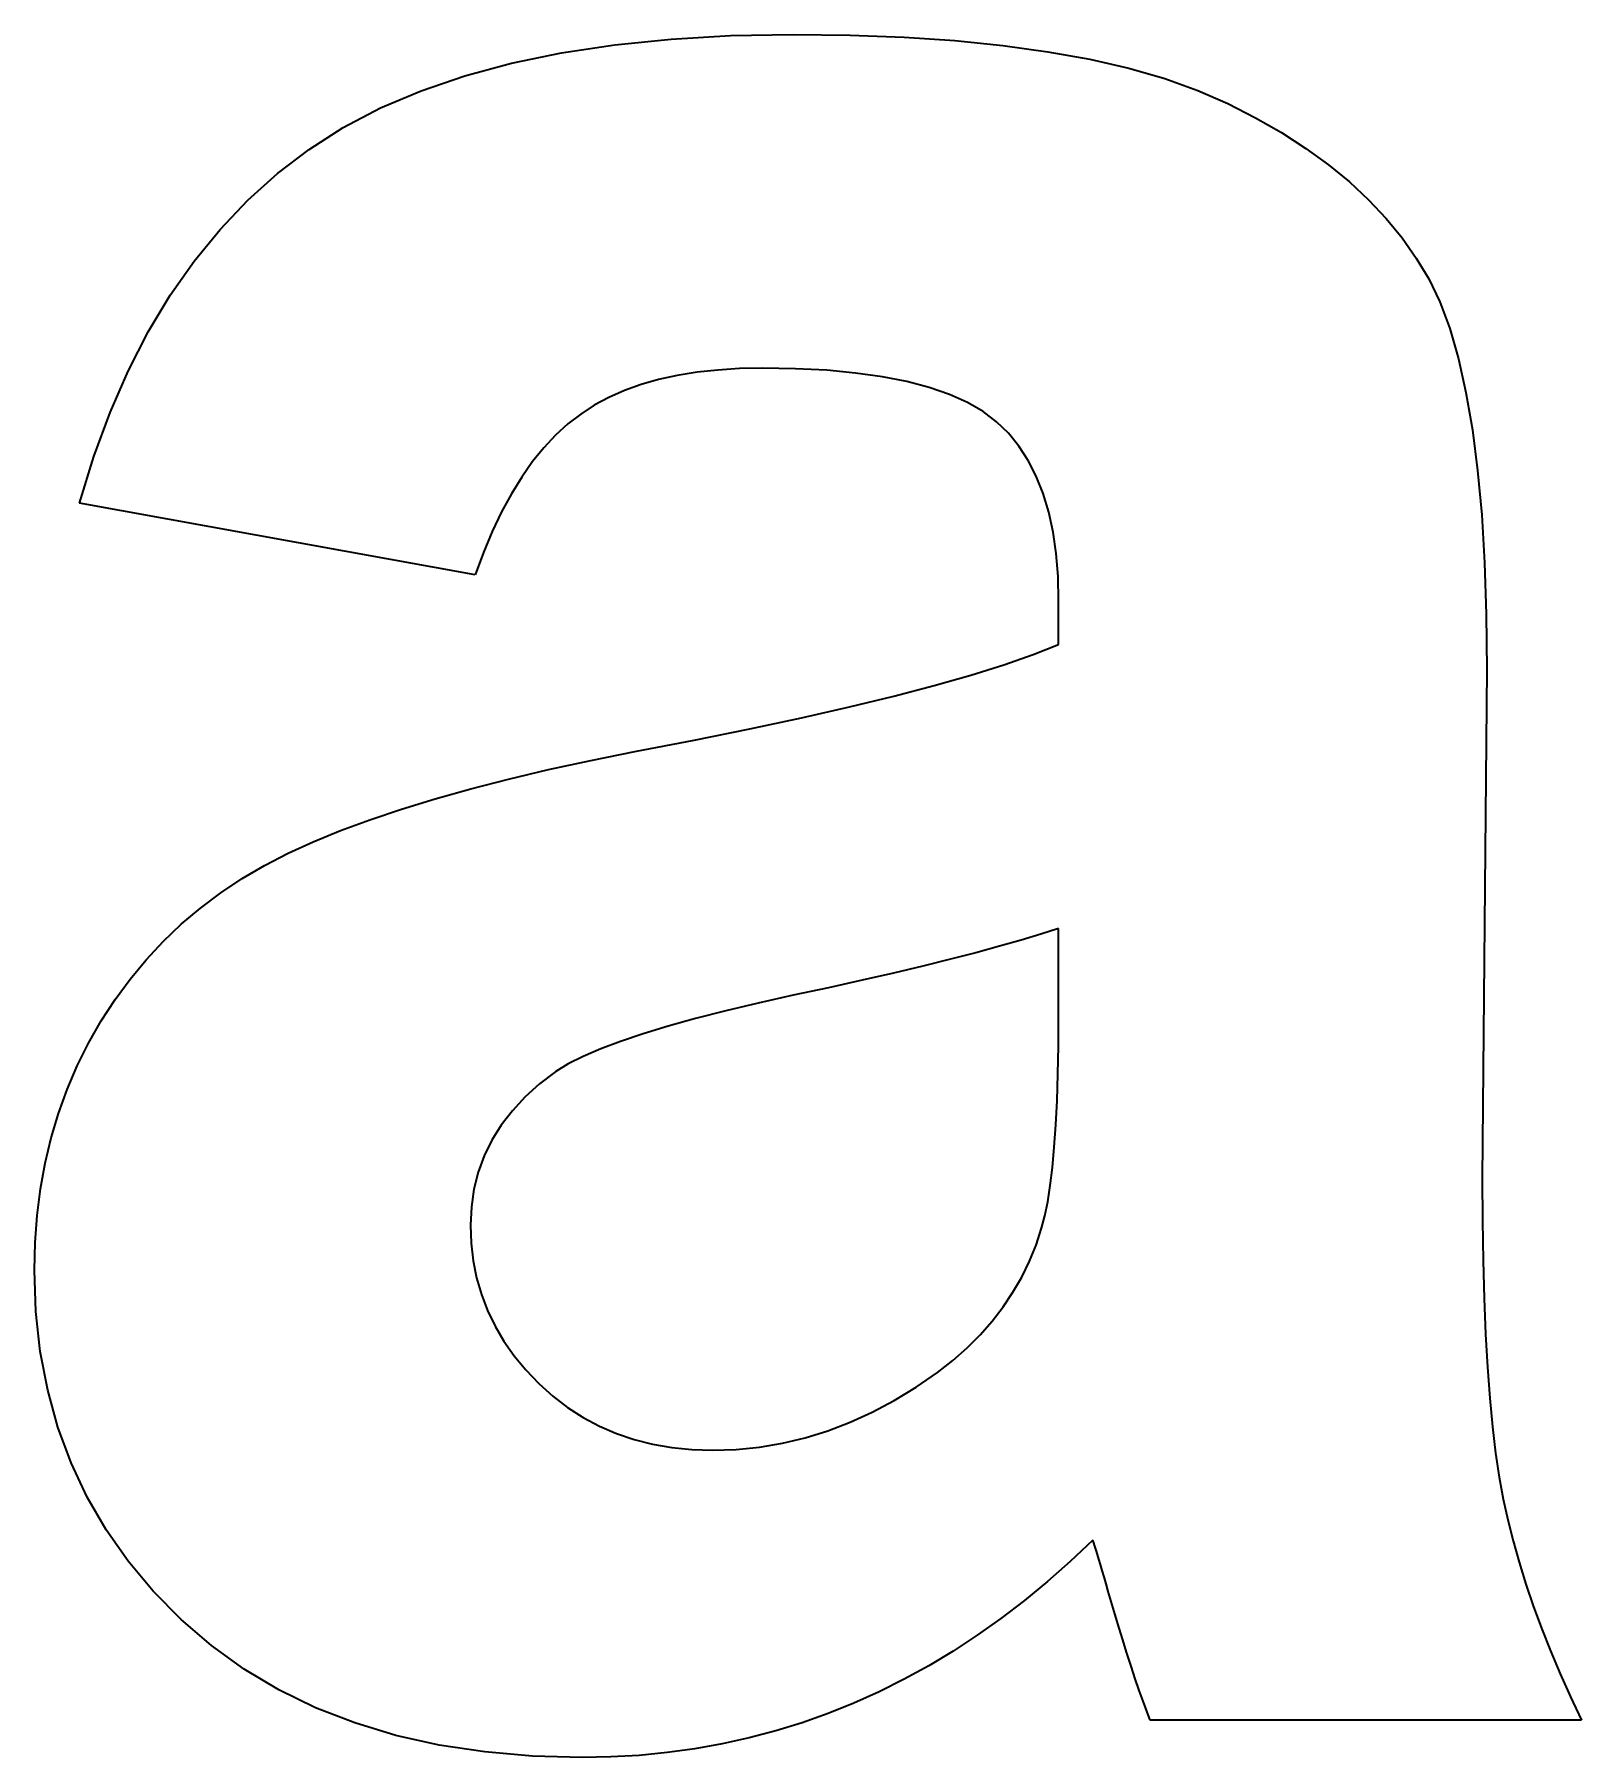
# Model space of a CAD drawing. Extents: x 23 to 417, y 3 to 294.
# Drawn here: x 216.6792 to 217.0873, y 105.4488 to 105.9031 of the extents above; entities that cross this region are included whole.
import ezdxf

# ---------------------------------------------------------------- set-up
doc = ezdxf.new("R2010")
doc.units = 0
doc.layers.get('0').update_dxf_attribs({"lineweight": 13})

# ---------------------------------------------------------------- blocks, each defined once
blk = doc.blocks.new('BLOCK4760')
at = {"color": 7, "lineweight": 35, "ltscale": 0.001773}
blk.add_line((-20.5675, 32.9322), (-20.4974, 32.9428), dxfattribs=at)
at = {"color": 7, "lineweight": 35, "ltscale": 0.001867}
for p, q in [((-20.4974, 32.9428), (-20.4232, 32.9504)), ((-20.3926, 32.0261), (-20.3194, 32.0409))]:
    blk.add_line(p, q, dxfattribs=at)
at = {"color": 7, "lineweight": 35, "ltscale": 0.001965}
blk.add_line((-20.4232, 32.9504), (-20.3447, 32.9549), dxfattribs=at)
at = {"color": 7, "lineweight": 35, "ltscale": 0.002066}
blk.add_line((-20.3447, 32.9549), (-20.262, 32.9565), dxfattribs=at)
at = {"color": 7, "lineweight": 35, "ltscale": 0.001874}
blk.add_line((-20.262, 32.9565), (-20.1871, 32.9556), dxfattribs=at)
at = {"color": 7, "lineweight": 35, "ltscale": 0.001778}
blk.add_line((-20.1871, 32.9556), (-20.116, 32.9528), dxfattribs=at)
at = {"color": 7, "lineweight": 35, "ltscale": 0.001682}
blk.add_line((-20.116, 32.9528), (-20.0489, 32.9483), dxfattribs=at)
at = {"color": 7, "lineweight": 35, "ltscale": 0.001588}
blk.add_line((-20.0489, 32.9483), (-19.9857, 32.9419), dxfattribs=at)
at = {"color": 7, "lineweight": 35, "ltscale": 0.001496}
for p, q in [((-19.9857, 32.9419), (-19.9264, 32.9337)), ((-21.1631, 32.458), (-21.1392, 32.5128))]:
    blk.add_line(p, q, dxfattribs=at)
at = {"color": 7, "lineweight": 35, "ltscale": 0.001599}
blk.add_line((-20.6952, 32.902), (-20.6335, 32.9186), dxfattribs=at)
at = {"color": 7, "lineweight": 35, "ltscale": 0.001683}
blk.add_line((-20.6335, 32.9186), (-20.5675, 32.9322), dxfattribs=at)
at = {"color": 7, "lineweight": 35, "ltscale": 0.001406}
blk.add_line((-19.9264, 32.9337), (-19.8711, 32.9237), dxfattribs=at)
at = {"color": 7, "lineweight": 35, "ltscale": 0.001319}
blk.add_line((-19.8711, 32.9237), (-19.8197, 32.9118), dxfattribs=at)
at = {"color": 7, "lineweight": 35, "ltscale": 0.001521}
blk.add_line((-20.7528, 32.8823), (-20.6952, 32.902), dxfattribs=at)
at = {"color": 7, "lineweight": 35, "ltscale": 0.001235}
blk.add_line((-19.8197, 32.9118), (-19.7722, 32.8982), dxfattribs=at)
at = {"color": 7, "lineweight": 35, "ltscale": 0.001156}
blk.add_line((-19.7722, 32.8982), (-19.7287, 32.8827), dxfattribs=at)
at = {"color": 7, "lineweight": 35, "ltscale": 0.001451}
blk.add_line((-20.8062, 32.8596), (-20.7528, 32.8823), dxfattribs=at)
at = {"color": 7, "lineweight": 35, "ltscale": 0.001081}
blk.add_line((-19.7287, 32.8827), (-19.6891, 32.8654), dxfattribs=at)
at = {"color": 7, "lineweight": 35, "ltscale": 0.001389}
blk.add_line((-20.8555, 32.8338), (-20.8062, 32.8596), dxfattribs=at)
at = {"color": 7, "lineweight": 35, "ltscale": 0.001026}
blk.add_line((-19.6891, 32.8654), (-19.6525, 32.8467), dxfattribs=at)
at = {"color": 7, "lineweight": 35, "ltscale": 0.000989039}
blk.add_line((-19.6525, 32.8467), (-19.6182, 32.827), dxfattribs=at)
at = {"color": 7, "lineweight": 35, "ltscale": 0.001337}
blk.add_line((-20.9005, 32.805), (-20.8555, 32.8338), dxfattribs=at)
at = {"color": 7, "lineweight": 35, "ltscale": 0.000954017}
blk.add_line((-19.6182, 32.827), (-19.5861, 32.8063), dxfattribs=at)
at = {"color": 7, "lineweight": 35, "ltscale": 0.001313}
blk.add_line((-20.9422, 32.7731), (-20.9005, 32.805), dxfattribs=at)
at = {"color": 7, "lineweight": 35, "ltscale": 0.000921816}
blk.add_line((-19.5861, 32.8063), (-19.5563, 32.7847), dxfattribs=at)
at = {"color": 7, "lineweight": 35, "ltscale": 0.000892637}
blk.add_line((-19.5563, 32.7847), (-19.5287, 32.7621), dxfattribs=at)
at = {"color": 7, "lineweight": 35, "ltscale": 0.001316}
blk.add_line((-20.9814, 32.7379), (-20.9422, 32.7731), dxfattribs=at)
at = {"color": 7, "lineweight": 35, "ltscale": 0.000866947}
blk.add_line((-19.5287, 32.7621), (-19.5033, 32.7384), dxfattribs=at)
at = {"color": 7, "lineweight": 35, "ltscale": 0.001328}
blk.add_line((-21.018, 32.6994), (-20.9814, 32.7379), dxfattribs=at)
at = {"color": 7, "lineweight": 35, "ltscale": 0.000844427}
blk.add_line((-19.5033, 32.7384), (-19.4801, 32.7138), dxfattribs=at)
at = {"color": 7, "lineweight": 35, "ltscale": 0.000825994}
blk.add_line((-19.4801, 32.7138), (-19.4592, 32.6883), dxfattribs=at)
at = {"color": 7, "lineweight": 35, "ltscale": 0.001347}
blk.add_line((-21.0521, 32.6577), (-21.018, 32.6994), dxfattribs=at)
at = {"color": 7, "lineweight": 35, "ltscale": 0.000812074}
blk.add_line((-19.4592, 32.6883), (-19.4405, 32.6617), dxfattribs=at)
at = {"color": 7, "lineweight": 35, "ltscale": 0.001374}
blk.add_line((-21.0837, 32.6127), (-21.0521, 32.6577), dxfattribs=at)
at = {"color": 7, "lineweight": 35, "ltscale": 0.000802194}
blk.add_line((-19.4405, 32.6617), (-19.4241, 32.6342), dxfattribs=at)
at = {"color": 7, "lineweight": 35, "ltscale": 0.000842513}
blk.add_line((-19.4241, 32.6342), (-19.4095, 32.6038), dxfattribs=at)
at = {"color": 7, "lineweight": 35, "ltscale": 0.001409}
blk.add_line((-21.1127, 32.5644), (-21.0837, 32.6127), dxfattribs=at)
at = {"color": 7, "lineweight": 35, "ltscale": 0.000935332}
blk.add_line((-19.4095, 32.6038), (-19.3964, 32.5687), dxfattribs=at)
at = {"color": 7, "lineweight": 35, "ltscale": 0.001449}
blk.add_line((-21.1392, 32.5128), (-21.1127, 32.5644), dxfattribs=at)
at = {"color": 7, "lineweight": 35, "ltscale": 0.001035}
blk.add_line((-19.3964, 32.5687), (-19.3849, 32.529), dxfattribs=at)
at = {"color": 7, "lineweight": 35, "ltscale": 0.001139}
for p, q in [((-19.3849, 32.529), (-19.3749, 32.4845)), ((-20.0277, 32.112), (-19.9842, 32.1256))]:
    blk.add_line(p, q, dxfattribs=at)
at = {"color": 7, "lineweight": 35, "ltscale": 0.000630474}
blk.add_line((-20.415, 32.5068), (-20.4396, 32.5014), dxfattribs=at)
at = {"color": 7, "lineweight": 35, "ltscale": 0.000657819}
blk.add_line((-20.389, 32.5111), (-20.415, 32.5068), dxfattribs=at)
at = {"color": 7, "lineweight": 35, "ltscale": 0.000686989}
blk.add_line((-20.3617, 32.5141), (-20.389, 32.5111), dxfattribs=at)
at = {"color": 7, "lineweight": 35, "ltscale": 0.000718211}
blk.add_line((-20.333, 32.5159), (-20.3617, 32.5141), dxfattribs=at)
at = {"color": 7, "lineweight": 35, "ltscale": 0.000750497}
blk.add_line((-20.303, 32.5165), (-20.333, 32.5159), dxfattribs=at)
at = {"color": 7, "lineweight": 35, "ltscale": 0.0011}
blk.add_line((-20.259, 32.5158), (-20.303, 32.5165), dxfattribs=at)
at = {"color": 7, "lineweight": 35, "ltscale": 0.001028}
blk.add_line((-20.2179, 32.5137), (-20.259, 32.5158), dxfattribs=at)
at = {"color": 7, "lineweight": 35, "ltscale": 0.000958109}
blk.add_line((-20.1798, 32.5101), (-20.2179, 32.5137), dxfattribs=at)
at = {"color": 7, "lineweight": 35, "ltscale": 0.000890197}
blk.add_line((-20.1445, 32.5052), (-20.1798, 32.5101), dxfattribs=at)
at = {"color": 7, "lineweight": 35, "ltscale": 0.000824149}
blk.add_line((-20.1122, 32.4988), (-20.1445, 32.5052), dxfattribs=at)
at = {"color": 7, "lineweight": 35, "ltscale": 0.000561939}
blk.add_line((-20.4848, 32.4869), (-20.5053, 32.4779), dxfattribs=at)
at = {"color": 7, "lineweight": 35, "ltscale": 0.000582187}
blk.add_line((-20.4628, 32.4948), (-20.4848, 32.4869), dxfattribs=at)
at = {"color": 7, "lineweight": 35, "ltscale": 0.000604589}
blk.add_line((-20.4396, 32.5014), (-20.4628, 32.4948), dxfattribs=at)
at = {"color": 7, "lineweight": 35, "ltscale": 0.000761401}
blk.add_line((-20.0827, 32.4911), (-20.1122, 32.4988), dxfattribs=at)
at = {"color": 7, "lineweight": 35, "ltscale": 0.000702355}
blk.add_line((-20.0562, 32.4819), (-20.0827, 32.4911), dxfattribs=at)
at = {"color": 7, "lineweight": 35, "ltscale": 0.001246}
for p, q in [((-19.3749, 32.4845), (-19.3665, 32.4354)), ((-21.1931, 31.0282), (-21.2144, 31.0733))]:
    blk.add_line(p, q, dxfattribs=at)
at = {"color": 7, "lineweight": 35, "ltscale": 0.000530884}
blk.add_line((-20.5245, 32.4676), (-20.5424, 32.4561), dxfattribs=at)
at = {"color": 7, "lineweight": 35, "ltscale": 0.000544385}
blk.add_line((-20.5053, 32.4779), (-20.5245, 32.4676), dxfattribs=at)
at = {"color": 7, "lineweight": 35, "ltscale": 0.000647489}
blk.add_line((-20.0325, 32.4713), (-20.0562, 32.4819), dxfattribs=at)
at = {"color": 7, "lineweight": 35, "ltscale": 0.00059857}
blk.add_line((-20.0118, 32.4593), (-20.0325, 32.4713), dxfattribs=at)
at = {"color": 7, "lineweight": 35, "ltscale": 0.001548}
blk.add_line((-21.1845, 32.3999), (-21.1631, 32.458), dxfattribs=at)
at = {"color": 7, "lineweight": 35, "ltscale": 0.000548675}
blk.add_line((-20.5593, 32.4431), (-20.5755, 32.4283), dxfattribs=at)
at = {"color": 7, "lineweight": 35, "ltscale": 0.000532038}
blk.add_line((-20.5424, 32.4561), (-20.5593, 32.4431), dxfattribs=at)
at = {"color": 7, "lineweight": 35, "ltscale": 0.000557621}
blk.add_line((-19.994, 32.4459), (-20.0118, 32.4593), dxfattribs=at)
at = {"color": 7, "lineweight": 35, "ltscale": 0.000541443}
blk.add_line((-19.9784, 32.4308), (-19.994, 32.4459), dxfattribs=at)
at = {"color": 7, "lineweight": 35, "ltscale": 0.000569207}
blk.add_line((-20.5755, 32.4283), (-20.591, 32.4117), dxfattribs=at)
at = {"color": 7, "lineweight": 35, "ltscale": 0.000548906}
blk.add_line((-19.9645, 32.4138), (-19.9784, 32.4308), dxfattribs=at)
at = {"color": 7, "lineweight": 35, "ltscale": 0.001356}
blk.add_line((-19.3665, 32.4354), (-19.3596, 32.3816), dxfattribs=at)
at = {"color": 7, "lineweight": 35, "ltscale": 0.001606}
blk.add_line((-21.2034, 32.3385), (-21.1845, 32.3999), dxfattribs=at)
at = {"color": 7, "lineweight": 35, "ltscale": 0.000619099}
blk.add_line((-20.6059, 32.3933), (-20.6202, 32.373), dxfattribs=at)
at = {"color": 7, "lineweight": 35, "ltscale": 0.000592968}
blk.add_line((-20.591, 32.4117), (-20.6059, 32.3933), dxfattribs=at)
at = {"color": 7, "lineweight": 35, "ltscale": 0.000562993}
blk.add_line((-19.9522, 32.395), (-19.9645, 32.4138), dxfattribs=at)
at = {"color": 7, "lineweight": 35, "ltscale": 0.000583628}
blk.add_line((-19.9416, 32.3742), (-19.9522, 32.395), dxfattribs=at)
at = {"color": 7, "lineweight": 35, "ltscale": 0.000648575}
blk.add_line((-20.6202, 32.373), (-20.6338, 32.3509), dxfattribs=at)
at = {"color": 7, "lineweight": 35, "ltscale": 0.000610061}
blk.add_line((-19.9326, 32.3515), (-19.9416, 32.3742), dxfattribs=at)
at = {"color": 7, "lineweight": 35, "ltscale": 0.001469}
blk.add_line((-19.3596, 32.3816), (-19.3542, 32.3231), dxfattribs=at)
at = {"color": 7, "lineweight": 35, "ltscale": 0.000679506}
blk.add_line((-20.6338, 32.3509), (-20.6467, 32.327), dxfattribs=at)
at = {"color": 7, "lineweight": 35, "ltscale": 0.000641828}
blk.add_line((-19.9252, 32.3269), (-19.9326, 32.3515), dxfattribs=at)
at = {"color": 7, "lineweight": 35, "ltscale": 0.013256}
blk.add_line((-20.6816, 32.2443), (-21.2034, 32.3385), dxfattribs=at)
at = {"color": 7, "lineweight": 35, "ltscale": 0.000712697}
blk.add_line((-20.6467, 32.327), (-20.659, 32.3013), dxfattribs=at)
at = {"color": 7, "lineweight": 35, "ltscale": 0.000677579}
blk.add_line((-19.9195, 32.3004), (-19.9252, 32.3269), dxfattribs=at)
at = {"color": 7, "lineweight": 35, "ltscale": 0.000747736}
blk.add_line((-20.659, 32.3013), (-20.6706, 32.2737), dxfattribs=at)
at = {"color": 7, "lineweight": 35, "ltscale": 0.001583}
blk.add_line((-19.3542, 32.3231), (-19.3504, 32.2599), dxfattribs=at)
at = {"color": 7, "lineweight": 35, "ltscale": 0.000717251}
blk.add_line((-19.9154, 32.272), (-19.9195, 32.3004), dxfattribs=at)
at = {"color": 7, "lineweight": 35, "ltscale": 0.000783767}
blk.add_line((-20.6706, 32.2737), (-20.6816, 32.2443), dxfattribs=at)
at = {"color": 7, "lineweight": 35, "ltscale": 0.00075971}
blk.add_line((-19.9129, 32.2417), (-19.9154, 32.272), dxfattribs=at)
at = {"color": 7, "lineweight": 35, "ltscale": 0.001697}
blk.add_line((-19.3504, 32.2599), (-19.3481, 32.1921), dxfattribs=at)
at = {"color": 7, "lineweight": 35, "ltscale": 0.000805164}
blk.add_line((-19.9121, 32.2095), (-19.9129, 32.2417), dxfattribs=at)
at = {"color": 7, "lineweight": 35, "ltscale": 0.001432}
blk.add_line((-19.9121, 32.1522), (-19.9121, 32.2095), dxfattribs=at)
at = {"color": 7, "lineweight": 35, "ltscale": 0.001814}
blk.add_line((-19.3481, 32.1921), (-19.3473, 32.1195), dxfattribs=at)
at = {"color": 7, "lineweight": 35, "ltscale": 0.000902115}
blk.add_line((-19.9457, 32.139), (-19.9121, 32.1522), dxfattribs=at)
at = {"color": 7, "lineweight": 35, "ltscale": 0.00102}
blk.add_line((-19.9842, 32.1256), (-19.9457, 32.139), dxfattribs=at)
at = {"color": 7, "lineweight": 35, "ltscale": 0.016781}
blk.add_line((-19.3473, 32.1195), (-19.3535, 31.4483), dxfattribs=at)
at = {"color": 7, "lineweight": 35, "ltscale": 0.00138}
blk.add_line((-20.1296, 32.0842), (-20.0762, 32.0982), dxfattribs=at)
at = {"color": 7, "lineweight": 35, "ltscale": 0.001259}
blk.add_line((-20.0762, 32.0982), (-20.0277, 32.112), dxfattribs=at)
at = {"color": 7, "lineweight": 35, "ltscale": 0.001501}
blk.add_line((-20.1879, 32.07), (-20.1296, 32.0842), dxfattribs=at)
at = {"color": 7, "lineweight": 35, "ltscale": 0.001745}
blk.add_line((-20.3194, 32.0409), (-20.2512, 32.0556), dxfattribs=at)
at = {"color": 7, "lineweight": 35, "ltscale": 0.001623}
blk.add_line((-20.2512, 32.0556), (-20.1879, 32.07), dxfattribs=at)
at = {"color": 7, "lineweight": 35, "ltscale": 0.001488}
blk.add_line((-20.5291, 31.9994), (-20.4708, 32.011), dxfattribs=at)
at = {"color": 7, "lineweight": 35, "ltscale": 0.00199}
blk.add_line((-20.4708, 32.011), (-20.3926, 32.0261), dxfattribs=at)
at = {"color": 7, "lineweight": 35, "ltscale": 0.001355}
blk.add_line((-20.6374, 31.9749), (-20.5847, 31.9873), dxfattribs=at)
at = {"color": 7, "lineweight": 35, "ltscale": 0.001421}
blk.add_line((-20.5847, 31.9873), (-20.5291, 31.9994), dxfattribs=at)
at = {"color": 7, "lineweight": 35, "ltscale": 0.001224}
blk.add_line((-20.7345, 31.9489), (-20.6874, 31.9621), dxfattribs=at)
at = {"color": 7, "lineweight": 35, "ltscale": 0.001289}
blk.add_line((-20.6874, 31.9621), (-20.6374, 31.9749), dxfattribs=at)
at = {"color": 7, "lineweight": 35, "ltscale": 0.001159}
blk.add_line((-20.7788, 31.9353), (-20.7345, 31.9489), dxfattribs=at)
at = {"color": 7, "lineweight": 35, "ltscale": 0.001033}
blk.add_line((-20.8591, 31.9069), (-20.8204, 31.9213), dxfattribs=at)
at = {"color": 7, "lineweight": 35, "ltscale": 0.001096}
for p, q in [((-20.8204, 31.9213), (-20.7788, 31.9353)), ((-19.349, 31.2432), (-19.3466, 31.1994))]:
    blk.add_line(p, q, dxfattribs=at)
at = {"color": 7, "lineweight": 35, "ltscale": 0.00091086}
blk.add_line((-20.9282, 31.877), (-20.895, 31.8922), dxfattribs=at)
at = {"color": 7, "lineweight": 35, "ltscale": 0.000970787}
blk.add_line((-20.895, 31.8922), (-20.8591, 31.9069), dxfattribs=at)
at = {"color": 7, "lineweight": 35, "ltscale": 0.00087249}
blk.add_line((-20.9592, 31.861), (-20.9282, 31.877), dxfattribs=at)
at = {"color": 7, "lineweight": 35, "ltscale": 0.000857985}
blk.add_line((-20.9888, 31.8436), (-20.9592, 31.861), dxfattribs=at)
at = {"color": 7, "lineweight": 35, "ltscale": 0.000837115}
blk.add_line((-21.0437, 31.8048), (-21.0169, 31.8249), dxfattribs=at)
at = {"color": 7, "lineweight": 35, "ltscale": 0.00084587}
blk.add_line((-21.0169, 31.8249), (-20.9888, 31.8436), dxfattribs=at)
at = {"color": 7, "lineweight": 35, "ltscale": 0.000829938}
blk.add_line((-21.0691, 31.7834), (-21.0437, 31.8048), dxfattribs=at)
at = {"color": 7, "lineweight": 35, "ltscale": 0.00082648}
blk.add_line((-21.0931, 31.7606), (-21.0691, 31.7834), dxfattribs=at)
at = {"color": 7, "lineweight": 35, "ltscale": 0.000825352}
blk.add_line((-21.1156, 31.7365), (-21.0931, 31.7606), dxfattribs=at)
at = {"color": 7, "lineweight": 35, "ltscale": 0.000741814}
blk.add_line((-19.9615, 31.7624), (-19.99, 31.7544), dxfattribs=at)
at = {"color": 7, "lineweight": 35, "ltscale": 0.000677904}
blk.add_line((-19.9355, 31.7702), (-19.9615, 31.7624), dxfattribs=at)
at = {"color": 7, "lineweight": 35, "ltscale": 0.000614153}
blk.add_line((-19.9121, 31.7777), (-19.9355, 31.7702), dxfattribs=at)
at = {"color": 7, "lineweight": 35, "ltscale": 0.002865}
blk.add_line((-19.9121, 31.6632), (-19.9121, 31.7777), dxfattribs=at)
at = {"color": 7, "lineweight": 35, "ltscale": 0.000827623}
blk.add_line((-21.1367, 31.711), (-21.1156, 31.7365), dxfattribs=at)
at = {"color": 7, "lineweight": 35, "ltscale": 0.000933901}
blk.add_line((-20.0549, 31.7373), (-20.0911, 31.7284), dxfattribs=at)
at = {"color": 7, "lineweight": 35, "ltscale": 0.000870086}
blk.add_line((-20.0212, 31.746), (-20.0549, 31.7373), dxfattribs=at)
at = {"color": 7, "lineweight": 35, "ltscale": 0.000805783}
blk.add_line((-19.99, 31.7544), (-20.0212, 31.746), dxfattribs=at)
at = {"color": 7, "lineweight": 35, "ltscale": 0.000832249}
blk.add_line((-21.1564, 31.6842), (-21.1367, 31.711), dxfattribs=at)
at = {"color": 7, "lineweight": 35, "ltscale": 0.001063}
blk.add_line((-20.13, 31.7192), (-20.1714, 31.7096), dxfattribs=at)
at = {"color": 7, "lineweight": 35, "ltscale": 0.000998637}
blk.add_line((-20.0911, 31.7284), (-20.13, 31.7192), dxfattribs=at)
at = {"color": 7, "lineweight": 35, "ltscale": 0.001184}
blk.add_line((-20.262, 31.6898), (-20.3083, 31.6795), dxfattribs=at)
at = {"color": 7, "lineweight": 35, "ltscale": 0.001192}
blk.add_line((-20.2155, 31.6998), (-20.262, 31.6898), dxfattribs=at)
at = {"color": 7, "lineweight": 35, "ltscale": 0.001128}
blk.add_line((-20.1714, 31.7096), (-20.2155, 31.6998), dxfattribs=at)
at = {"color": 7, "lineweight": 35, "ltscale": 0.000840024}
blk.add_line((-21.1747, 31.656), (-21.1564, 31.6842), dxfattribs=at)
at = {"color": 7, "lineweight": 35, "ltscale": 0.001022}
for p, q in [((-20.3512, 31.6694), (-20.3908, 31.6592)), ((-19.3466, 31.1994), (-19.3435, 31.1586))]:
    blk.add_line(p, q, dxfattribs=at)
at = {"color": 7, "lineweight": 35, "ltscale": 0.001102}
blk.add_line((-20.3083, 31.6795), (-20.3512, 31.6694), dxfattribs=at)
at = {"color": 7, "lineweight": 35, "ltscale": 0.000842348}
blk.add_line((-21.1915, 31.6267), (-21.1747, 31.656), dxfattribs=at)
at = {"color": 7, "lineweight": 35, "ltscale": 0.000861716}
blk.add_line((-20.4271, 31.6491), (-20.46, 31.6391), dxfattribs=at)
at = {"color": 7, "lineweight": 35, "ltscale": 0.000941618}
blk.add_line((-20.3908, 31.6592), (-20.4271, 31.6491), dxfattribs=at)
at = {"color": 7, "lineweight": 35, "ltscale": 0.001}
blk.add_line((-19.9123, 31.6231), (-19.9121, 31.6632), dxfattribs=at)
at = {"color": 7, "lineweight": 35, "ltscale": 0.000839019}
blk.add_line((-21.2064, 31.5967), (-21.1915, 31.6267), dxfattribs=at)
at = {"color": 7, "lineweight": 35, "ltscale": 0.000626756}
blk.add_line((-20.516, 31.6191), (-20.5391, 31.6092), dxfattribs=at)
at = {"color": 7, "lineweight": 35, "ltscale": 0.00070397}
blk.add_line((-20.4897, 31.6291), (-20.516, 31.6191), dxfattribs=at)
at = {"color": 7, "lineweight": 35, "ltscale": 0.000782306}
blk.add_line((-20.46, 31.6391), (-20.4897, 31.6291), dxfattribs=at)
at = {"color": 7, "lineweight": 35, "ltscale": 0.000933976}
blk.add_line((-19.913, 31.5858), (-19.9123, 31.6231), dxfattribs=at)
at = {"color": 7, "lineweight": 35, "ltscale": 0.000838943}
blk.add_line((-21.2196, 31.5658), (-21.2064, 31.5967), dxfattribs=at)
at = {"color": 7, "lineweight": 35, "ltscale": 0.000477885}
blk.add_line((-20.5588, 31.5993), (-20.5751, 31.5895), dxfattribs=at)
at = {"color": 7, "lineweight": 35, "ltscale": 0.000551057}
blk.add_line((-20.5391, 31.6092), (-20.5588, 31.5993), dxfattribs=at)
at = {"color": 7, "lineweight": 35, "ltscale": 0.000673715}
blk.add_line((-20.5751, 31.5895), (-20.5965, 31.5731), dxfattribs=at)
at = {"color": 7, "lineweight": 35, "ltscale": 0.000867559}
blk.add_line((-19.9141, 31.5511), (-19.913, 31.5858), dxfattribs=at)
at = {"color": 7, "lineweight": 35, "ltscale": 0.000841315}
blk.add_line((-21.2311, 31.5342), (-21.2196, 31.5658), dxfattribs=at)
at = {"color": 7, "lineweight": 35, "ltscale": 0.00061891}
blk.add_line((-20.6157, 31.5558), (-20.6325, 31.5377), dxfattribs=at)
at = {"color": 7, "lineweight": 35, "ltscale": 0.000644182}
blk.add_line((-20.5965, 31.5731), (-20.6157, 31.5558), dxfattribs=at)
at = {"color": 7, "lineweight": 35, "ltscale": 0.000801664}
blk.add_line((-19.9157, 31.5191), (-19.9141, 31.5511), dxfattribs=at)
at = {"color": 7, "lineweight": 35, "ltscale": 0.000846293}
blk.add_line((-21.2407, 31.5017), (-21.2311, 31.5342), dxfattribs=at)
at = {"color": 7, "lineweight": 35, "ltscale": 0.000598871}
blk.add_line((-20.6325, 31.5377), (-20.6472, 31.5188), dxfattribs=at)
at = {"color": 7, "lineweight": 35, "ltscale": 0.000584711}
blk.add_line((-20.6472, 31.5188), (-20.6596, 31.4989), dxfattribs=at)
at = {"color": 7, "lineweight": 35, "ltscale": 0.000735701}
blk.add_line((-19.9178, 31.4897), (-19.9157, 31.5191), dxfattribs=at)
at = {"color": 7, "lineweight": 35, "ltscale": 0.000854476}
blk.add_line((-21.2487, 31.4685), (-21.2407, 31.5017), dxfattribs=at)
at = {"color": 7, "lineweight": 35, "ltscale": 0.000575799}
blk.add_line((-20.6596, 31.4989), (-20.6697, 31.4782), dxfattribs=at)
at = {"color": 7, "lineweight": 35, "ltscale": 0.000670429}
blk.add_line((-19.9202, 31.463), (-19.9178, 31.4897), dxfattribs=at)
at = {"color": 7, "lineweight": 35, "ltscale": 0.000864893}
blk.add_line((-21.2548, 31.4345), (-21.2487, 31.4685), dxfattribs=at)
at = {"color": 7, "lineweight": 35, "ltscale": 0.000573598}
blk.add_line((-20.6697, 31.4782), (-20.6776, 31.4567), dxfattribs=at)
at = {"color": 7, "lineweight": 35, "ltscale": 0.000605621}
blk.add_line((-19.9232, 31.439), (-19.9202, 31.463), dxfattribs=at)
at = {"color": 7, "lineweight": 35, "ltscale": 0.000577417}
blk.add_line((-20.6776, 31.4567), (-20.6832, 31.4343), dxfattribs=at)
at = {"color": 7, "lineweight": 35, "ltscale": 0.000541428}
blk.add_line((-19.9265, 31.4176), (-19.9232, 31.439), dxfattribs=at)
at = {"color": 7, "lineweight": 35, "ltscale": 0.001395}
blk.add_line((-19.3535, 31.4483), (-19.3532, 31.3925), dxfattribs=at)
at = {"color": 7, "lineweight": 35, "ltscale": 0.000877851}
blk.add_line((-21.2592, 31.3996), (-21.2548, 31.4345), dxfattribs=at)
at = {"color": 7, "lineweight": 35, "ltscale": 0.000587826}
blk.add_line((-20.6832, 31.4343), (-20.6866, 31.411), dxfattribs=at)
at = {"color": 7, "lineweight": 35, "ltscale": 0.000477768}
blk.add_line((-19.9304, 31.3989), (-19.9265, 31.4176), dxfattribs=at)
at = {"color": 7, "lineweight": 35, "ltscale": 0.000893511}
blk.add_line((-21.2619, 31.364), (-21.2592, 31.3996), dxfattribs=at)
at = {"color": 7, "lineweight": 35, "ltscale": 0.000603761}
blk.add_line((-20.6866, 31.411), (-20.6877, 31.3869), dxfattribs=at)
at = {"color": 7, "lineweight": 35, "ltscale": 0.000415734}
blk.add_line((-19.9346, 31.3828), (-19.9304, 31.3989), dxfattribs=at)
at = {"color": 7, "lineweight": 35, "ltscale": 0.00132}
blk.add_line((-19.3532, 31.3925), (-19.3524, 31.3397), dxfattribs=at)
at = {"color": 7, "lineweight": 35, "ltscale": 0.000595901}
blk.add_line((-20.6877, 31.3869), (-20.6868, 31.3631), dxfattribs=at)
at = {"color": 7, "lineweight": 35, "ltscale": 0.000582902}
blk.add_line((-19.9419, 31.3606), (-19.9346, 31.3828), dxfattribs=at)
at = {"color": 7, "lineweight": 35, "ltscale": 0.000911219}
blk.add_line((-21.2627, 31.3275), (-21.2619, 31.364), dxfattribs=at)
at = {"color": 7, "lineweight": 35, "ltscale": 0.000583371}
blk.add_line((-20.6868, 31.3631), (-20.6841, 31.3399), dxfattribs=at)
at = {"color": 7, "lineweight": 35, "ltscale": 0.000579092}
blk.add_line((-19.9506, 31.3392), (-19.9419, 31.3606), dxfattribs=at)
at = {"color": 7, "lineweight": 35, "ltscale": 0.001368}
blk.add_line((-21.2608, 31.2729), (-21.2627, 31.3275), dxfattribs=at)
at = {"color": 7, "lineweight": 35, "ltscale": 0.000573816}
blk.add_line((-20.6841, 31.3399), (-20.6796, 31.3174), dxfattribs=at)
at = {"color": 7, "lineweight": 35, "ltscale": 0.000577506}
blk.add_line((-19.9607, 31.3184), (-19.9506, 31.3392), dxfattribs=at)
at = {"color": 7, "lineweight": 35, "ltscale": 0.001245}
blk.add_line((-19.3524, 31.3397), (-19.351, 31.2899), dxfattribs=at)
at = {"color": 7, "lineweight": 35, "ltscale": 0.000568621}
blk.add_line((-20.6796, 31.3174), (-20.6733, 31.2955), dxfattribs=at)
at = {"color": 7, "lineweight": 35, "ltscale": 0.000579342}
blk.add_line((-19.9723, 31.2983), (-19.9607, 31.3184), dxfattribs=at)
at = {"color": 7, "lineweight": 35, "ltscale": 0.000567135}
blk.add_line((-20.6733, 31.2955), (-20.6652, 31.2743), dxfattribs=at)
at = {"color": 7, "lineweight": 35, "ltscale": 0.000589878}
blk.add_line((-19.9997, 31.2603), (-19.9853, 31.2789), dxfattribs=at)
at = {"color": 7, "lineweight": 35, "ltscale": 0.000583388}
blk.add_line((-19.9853, 31.2789), (-19.9723, 31.2983), dxfattribs=at)
at = {"color": 7, "lineweight": 35, "ltscale": 0.00117}
blk.add_line((-19.351, 31.2899), (-19.349, 31.2432), dxfattribs=at)
at = {"color": 7, "lineweight": 35, "ltscale": 0.001327}
blk.add_line((-21.255, 31.2201), (-21.2608, 31.2729), dxfattribs=at)
at = {"color": 7, "lineweight": 35, "ltscale": 0.000570522}
blk.add_line((-20.6652, 31.2743), (-20.6553, 31.2538), dxfattribs=at)
at = {"color": 7, "lineweight": 35, "ltscale": 0.00059974}
blk.add_line((-20.0156, 31.2423), (-19.9997, 31.2603), dxfattribs=at)
at = {"color": 7, "lineweight": 35, "ltscale": 0.000577123}
blk.add_line((-20.6553, 31.2538), (-20.6436, 31.2339), dxfattribs=at)
at = {"color": 7, "lineweight": 35, "ltscale": 0.000587365}
blk.add_line((-20.6436, 31.2339), (-20.6301, 31.2147), dxfattribs=at)
at = {"color": 7, "lineweight": 35, "ltscale": 0.000611223}
blk.add_line((-20.0329, 31.225), (-20.0156, 31.2423), dxfattribs=at)
at = {"color": 7, "lineweight": 35, "ltscale": 0.001294}
blk.add_line((-21.2453, 31.1692), (-21.255, 31.2201), dxfattribs=at)
at = {"color": 7, "lineweight": 35, "ltscale": 0.00060188}
blk.add_line((-20.6301, 31.2147), (-20.6148, 31.1961), dxfattribs=at)
at = {"color": 7, "lineweight": 35, "ltscale": 0.000625572}
blk.add_line((-20.0516, 31.2084), (-20.0329, 31.225), dxfattribs=at)
at = {"color": 7, "lineweight": 35, "ltscale": 0.000619508}
blk.add_line((-20.6148, 31.1961), (-20.5977, 31.1782), dxfattribs=at)
at = {"color": 7, "lineweight": 35, "ltscale": 0.000860013}
blk.add_line((-20.1001, 31.173), (-20.0717, 31.1925), dxfattribs=at)
at = {"color": 7, "lineweight": 35, "ltscale": 0.000641831}
blk.add_line((-20.0717, 31.1925), (-20.0516, 31.2084), dxfattribs=at)
at = {"color": 7, "lineweight": 35, "ltscale": 0.001269}
blk.add_line((-21.2318, 31.1203), (-21.2453, 31.1692), dxfattribs=at)
at = {"color": 7, "lineweight": 35, "ltscale": 0.000623349}
blk.add_line((-20.5977, 31.1782), (-20.5792, 31.1614), dxfattribs=at)
at = {"color": 7, "lineweight": 35, "ltscale": 0.000838381}
blk.add_line((-20.1288, 31.1556), (-20.1001, 31.173), dxfattribs=at)
at = {"color": 7, "lineweight": 35, "ltscale": 0.000613999}
blk.add_line((-20.5792, 31.1614), (-20.5597, 31.1465), dxfattribs=at)
at = {"color": 7, "lineweight": 35, "ltscale": 0.000608742}
blk.add_line((-20.5597, 31.1465), (-20.5392, 31.1333), dxfattribs=at)
at = {"color": 7, "lineweight": 35, "ltscale": 0.000819459}
blk.add_line((-20.1578, 31.1403), (-20.1288, 31.1556), dxfattribs=at)
at = {"color": 7, "lineweight": 35, "ltscale": 0.000948034}
blk.add_line((-19.3435, 31.1586), (-19.3399, 31.1209), dxfattribs=at)
at = {"color": 7, "lineweight": 35, "ltscale": 0.001253}
blk.add_line((-21.2144, 31.0733), (-21.2318, 31.1203), dxfattribs=at)
at = {"color": 7, "lineweight": 35, "ltscale": 0.000607709}
blk.add_line((-20.5392, 31.1333), (-20.5178, 31.1219), dxfattribs=at)
at = {"color": 7, "lineweight": 35, "ltscale": 0.00061083}
blk.add_line((-20.5178, 31.1219), (-20.4953, 31.1122), dxfattribs=at)
at = {"color": 7, "lineweight": 35, "ltscale": 0.000789871}
blk.add_line((-20.2165, 31.1157), (-20.187, 31.127), dxfattribs=at)
at = {"color": 7, "lineweight": 35, "ltscale": 0.000803016}
blk.add_line((-20.187, 31.127), (-20.1578, 31.1403), dxfattribs=at)
at = {"color": 7, "lineweight": 35, "ltscale": 0.000874358}
blk.add_line((-19.3399, 31.1209), (-19.3358, 31.0862), dxfattribs=at)
at = {"color": 7, "lineweight": 35, "ltscale": 0.000617765}
blk.add_line((-20.4953, 31.1122), (-20.4719, 31.1042), dxfattribs=at)
at = {"color": 7, "lineweight": 35, "ltscale": 0.000629139}
blk.add_line((-20.4719, 31.1042), (-20.4475, 31.0981), dxfattribs=at)
at = {"color": 7, "lineweight": 35, "ltscale": 0.00064382}
blk.add_line((-20.4475, 31.0981), (-20.4222, 31.0937), dxfattribs=at)
at = {"color": 7, "lineweight": 35, "ltscale": 0.000770572}
blk.add_line((-20.3068, 31.0943), (-20.2764, 31.0994), dxfattribs=at)
at = {"color": 7, "lineweight": 35, "ltscale": 0.00077323}
blk.add_line((-20.2764, 31.0994), (-20.2463, 31.1065), dxfattribs=at)
at = {"color": 7, "lineweight": 35, "ltscale": 0.000780561}
blk.add_line((-20.2463, 31.1065), (-20.2165, 31.1157), dxfattribs=at)
at = {"color": 7, "lineweight": 35, "ltscale": 0.000662095}
blk.add_line((-20.4222, 31.0937), (-20.3958, 31.091), dxfattribs=at)
at = {"color": 7, "lineweight": 35, "ltscale": 0.000683958}
blk.add_line((-20.3958, 31.091), (-20.3685, 31.0902), dxfattribs=at)
at = {"color": 7, "lineweight": 35, "ltscale": 0.000774434}
blk.add_line((-20.3685, 31.0902), (-20.3375, 31.0912), dxfattribs=at)
at = {"color": 7, "lineweight": 35, "ltscale": 0.000770574}
blk.add_line((-20.3375, 31.0912), (-20.3068, 31.0943), dxfattribs=at)
at = {"color": 7, "lineweight": 35, "ltscale": 0.000802103}
blk.add_line((-19.3358, 31.0862), (-19.3311, 31.0544), dxfattribs=at)
at = {"color": 7, "lineweight": 35, "ltscale": 0.000729844}
blk.add_line((-19.3311, 31.0544), (-19.3258, 31.0257), dxfattribs=at)
at = {"color": 7, "lineweight": 35, "ltscale": 0.001249}
blk.add_line((-21.168, 30.985), (-21.1931, 31.0282), dxfattribs=at)
at = {"color": 7, "lineweight": 35, "ltscale": 0.000701313}
blk.add_line((-19.3258, 31.0257), (-19.3198, 30.9983), dxfattribs=at)
at = {"color": 7, "lineweight": 35, "ltscale": 0.00126}
blk.add_line((-21.139, 30.9438), (-21.168, 30.985), dxfattribs=at)
at = {"color": 7, "lineweight": 35, "ltscale": 0.000716578}
blk.add_line((-19.3198, 30.9983), (-19.3129, 30.9705), dxfattribs=at)
at = {"color": 7, "lineweight": 35, "ltscale": 0.001019}
blk.add_line((-19.8671, 30.9715), (-19.8968, 30.9435), dxfattribs=at)
at = {"color": 7, "lineweight": 35, "ltscale": 9.619e-05}
blk.add_line((-19.8658, 30.9679), (-19.8671, 30.9715), dxfattribs=at)
at = {"color": 7, "lineweight": 35, "ltscale": 0.000114115}
blk.add_line((-19.8643, 30.9635), (-19.8658, 30.9679), dxfattribs=at)
at = {"color": 7, "lineweight": 35, "ltscale": 0.000131973}
blk.add_line((-19.8627, 30.9585), (-19.8643, 30.9635), dxfattribs=at)
at = {"color": 7, "lineweight": 35, "ltscale": 0.000732323}
blk.add_line((-19.3129, 30.9705), (-19.3049, 30.9423), dxfattribs=at)
at = {"color": 7, "lineweight": 35, "ltscale": 0.001281}
blk.add_line((-21.1061, 30.9045), (-21.139, 30.9438), dxfattribs=at)
at = {"color": 7, "lineweight": 35, "ltscale": 0.001002}
blk.add_line((-19.8968, 30.9435), (-19.9269, 30.917), dxfattribs=at)
at = {"color": 7, "lineweight": 35, "ltscale": 0.000149603}
blk.add_line((-19.8609, 30.9528), (-19.8627, 30.9585), dxfattribs=at)
at = {"color": 7, "lineweight": 35, "ltscale": 0.000167592}
blk.add_line((-19.8589, 30.9464), (-19.8609, 30.9528), dxfattribs=at)
at = {"color": 7, "lineweight": 35, "ltscale": 0.000185155}
blk.add_line((-19.8568, 30.9393), (-19.8589, 30.9464), dxfattribs=at)
at = {"color": 7, "lineweight": 35, "ltscale": 0.000203151}
blk.add_line((-19.8545, 30.9315), (-19.8568, 30.9393), dxfattribs=at)
at = {"color": 7, "lineweight": 35, "ltscale": 0.000748313}
blk.add_line((-19.3049, 30.9423), (-19.296, 30.9137), dxfattribs=at)
at = {"color": 7, "lineweight": 35, "ltscale": 0.000986792}
blk.add_line((-19.9269, 30.917), (-19.9573, 30.892), dxfattribs=at)
at = {"color": 7, "lineweight": 35, "ltscale": 0.000221169}
blk.add_line((-19.852, 30.923), (-19.8545, 30.9315), dxfattribs=at)
at = {"color": 7, "lineweight": 35, "ltscale": 0.000238843}
blk.add_line((-19.8494, 30.9138), (-19.852, 30.923), dxfattribs=at)
at = {"color": 7, "lineweight": 35, "ltscale": 0.00131}
blk.add_line((-21.0693, 30.8671), (-21.1061, 30.9045), dxfattribs=at)
at = {"color": 7, "lineweight": 35, "ltscale": 0.000256764}
blk.add_line((-19.8466, 30.9039), (-19.8494, 30.9138), dxfattribs=at)
at = {"color": 7, "lineweight": 35, "ltscale": 0.000572147}
blk.add_line((-19.8402, 30.882), (-19.8466, 30.9039), dxfattribs=at)
at = {"color": 7, "lineweight": 35, "ltscale": 0.000764691}
blk.add_line((-19.296, 30.9137), (-19.2862, 30.8848), dxfattribs=at)
at = {"color": 7, "lineweight": 35, "ltscale": 0.000972549}
blk.add_line((-19.9573, 30.892), (-19.9882, 30.8683), dxfattribs=at)
at = {"color": 7, "lineweight": 35, "ltscale": 0.000543957}
blk.add_line((-19.8339, 30.8611), (-19.8402, 30.882), dxfattribs=at)
at = {"color": 7, "lineweight": 35, "ltscale": 0.000782202}
blk.add_line((-19.2862, 30.8848), (-19.2754, 30.8554), dxfattribs=at)
at = {"color": 7, "lineweight": 35, "ltscale": 0.001324}
for p, q in [((-21.0293, 30.8325), (-21.0693, 30.8671)), ((-20.9863, 30.8015), (-21.0293, 30.8325))]:
    blk.add_line(p, q, dxfattribs=at)
at = {"color": 7, "lineweight": 35, "ltscale": 0.000959592}
blk.add_line((-19.9882, 30.8683), (-20.0196, 30.8461), dxfattribs=at)
at = {"color": 7, "lineweight": 35, "ltscale": 0.000516468}
blk.add_line((-19.8279, 30.8414), (-19.8339, 30.8611), dxfattribs=at)
at = {"color": 7, "lineweight": 35, "ltscale": 0.000799669}
blk.add_line((-19.2754, 30.8554), (-19.2636, 30.8257), dxfattribs=at)
at = {"color": 7, "lineweight": 35, "ltscale": 0.000937558}
blk.add_line((-20.0513, 30.8254), (-20.0834, 30.806), dxfattribs=at)
at = {"color": 7, "lineweight": 35, "ltscale": 0.000948103}
blk.add_line((-20.0196, 30.8461), (-20.0513, 30.8254), dxfattribs=at)
at = {"color": 7, "lineweight": 35, "ltscale": 0.000488159}
blk.add_line((-19.8221, 30.8227), (-19.8279, 30.8414), dxfattribs=at)
at = {"color": 7, "lineweight": 35, "ltscale": 0.000817977}
blk.add_line((-19.2636, 30.8257), (-19.2508, 30.7955), dxfattribs=at)
at = {"color": 7, "lineweight": 35, "ltscale": 0.001333}
blk.add_line((-20.9405, 30.7742), (-20.9863, 30.8015), dxfattribs=at)
at = {"color": 7, "lineweight": 35, "ltscale": 0.000928251}
blk.add_line((-20.0834, 30.806), (-20.1159, 30.7881), dxfattribs=at)
at = {"color": 7, "lineweight": 35, "ltscale": 0.000460702}
blk.add_line((-19.8164, 30.8052), (-19.8221, 30.8227), dxfattribs=at)
at = {"color": 7, "lineweight": 35, "ltscale": 0.000432594}
blk.add_line((-19.811, 30.7888), (-19.8164, 30.8052), dxfattribs=at)
at = {"color": 7, "lineweight": 35, "ltscale": 0.000920891}
blk.add_line((-20.1159, 30.7881), (-20.1489, 30.7716), dxfattribs=at)
at = {"color": 7, "lineweight": 35, "ltscale": 0.000404606}
blk.add_line((-19.8058, 30.7734), (-19.811, 30.7888), dxfattribs=at)
at = {"color": 7, "lineweight": 35, "ltscale": 0.000836168}
blk.add_line((-19.2508, 30.7955), (-19.2372, 30.765), dxfattribs=at)
at = {"color": 7, "lineweight": 35, "ltscale": 0.001353}
blk.add_line((-20.8919, 30.7505), (-20.9405, 30.7742), dxfattribs=at)
at = {"color": 7, "lineweight": 35, "ltscale": 0.000910537}
blk.add_line((-20.1822, 30.7566), (-20.216, 30.743), dxfattribs=at)
at = {"color": 7, "lineweight": 35, "ltscale": 0.00091481}
blk.add_line((-20.1489, 30.7716), (-20.1822, 30.7566), dxfattribs=at)
at = {"color": 7, "lineweight": 35, "ltscale": 0.000377034}
blk.add_line((-19.8008, 30.7592), (-19.8058, 30.7734), dxfattribs=at)
at = {"color": 7, "lineweight": 35, "ltscale": 0.000349384}
blk.add_line((-19.796, 30.7461), (-19.8008, 30.7592), dxfattribs=at)
at = {"color": 7, "lineweight": 35, "ltscale": 0.00085538}
blk.add_line((-19.2372, 30.765), (-19.2225, 30.7341), dxfattribs=at)
at = {"color": 7, "lineweight": 35, "ltscale": 0.001381}
blk.add_line((-20.8404, 30.7305), (-20.8919, 30.7505), dxfattribs=at)
at = {"color": 7, "lineweight": 35, "ltscale": 0.000908545}
blk.add_line((-20.216, 30.743), (-20.2503, 30.7308), dxfattribs=at)
at = {"color": 7, "lineweight": 35, "ltscale": 0.000321411}
blk.add_line((-19.7914, 30.7341), (-19.796, 30.7461), dxfattribs=at)
at = {"color": 7, "lineweight": 35, "ltscale": 0.014222}
blk.add_line((-19.2225, 30.7341), (-19.7914, 30.7341), dxfattribs=at)
at = {"color": 7, "lineweight": 35, "ltscale": 0.001419}
blk.add_line((-20.7861, 30.7141), (-20.8404, 30.7305), dxfattribs=at)
at = {"color": 7, "lineweight": 35, "ltscale": 0.001464}
blk.add_line((-20.7289, 30.7014), (-20.7861, 30.7141), dxfattribs=at)
at = {"color": 7, "lineweight": 35, "ltscale": 0.000911089}
blk.add_line((-20.3201, 30.7108), (-20.3557, 30.7029), dxfattribs=at)
at = {"color": 7, "lineweight": 35, "ltscale": 0.000908821}
blk.add_line((-20.285, 30.7201), (-20.3201, 30.7108), dxfattribs=at)
at = {"color": 7, "lineweight": 35, "ltscale": 0.00090771}
blk.add_line((-20.2503, 30.7308), (-20.285, 30.7201), dxfattribs=at)
at = {"color": 7, "lineweight": 35, "ltscale": 0.001517}
blk.add_line((-20.6689, 30.6923), (-20.7289, 30.7014), dxfattribs=at)
at = {"color": 7, "lineweight": 35, "ltscale": 0.001578}
blk.add_line((-20.6061, 30.6868), (-20.6689, 30.6923), dxfattribs=at)
at = {"color": 7, "lineweight": 35, "ltscale": 0.000936146}
blk.add_line((-20.4651, 30.6878), (-20.5025, 30.6857), dxfattribs=at)
at = {"color": 7, "lineweight": 35, "ltscale": 0.000927891}
blk.add_line((-20.4282, 30.6914), (-20.4651, 30.6878), dxfattribs=at)
at = {"color": 7, "lineweight": 35, "ltscale": 0.000920618}
blk.add_line((-20.3917, 30.6964), (-20.4282, 30.6914), dxfattribs=at)
at = {"color": 7, "lineweight": 35, "ltscale": 0.000915387}
blk.add_line((-20.3557, 30.7029), (-20.3917, 30.6964), dxfattribs=at)
at = {"color": 7, "lineweight": 35, "ltscale": 0.001643}
blk.add_line((-20.5404, 30.685), (-20.6061, 30.6868), dxfattribs=at)
at = {"color": 7, "lineweight": 35, "ltscale": 0.00094622}
blk.add_line((-20.5025, 30.6857), (-20.5404, 30.685), dxfattribs=at)

msp = doc.modelspace()

# ---------------------------------------------------------------- block references
at = {"lineweight": 0, "xscale": 0.2, "yscale": 0.2, "zscale": 0.2}
msp.add_blockref('BLOCK4760', (220.93177, 99.31183), dxfattribs=at)

doc.saveas('drawing.dxf')
